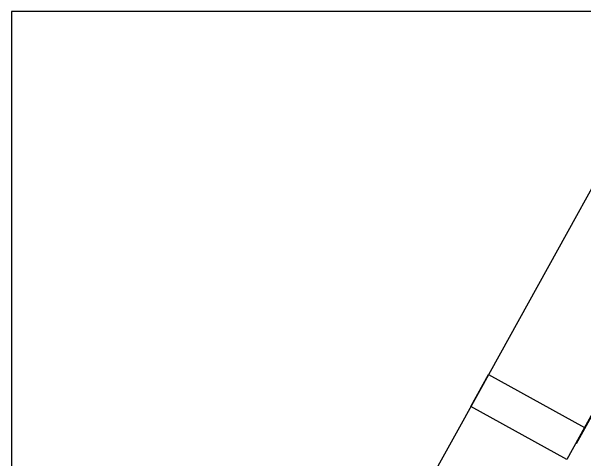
# Model space of a CAD drawing. Header units: metres. Extents: x 3.2 to 22.3, y 0.7 to 22.8.
# Drawn here: x 6.8 to 7.1086, y 14.0087 to 14.25 of the extents above; entities that cross this region are included whole.
import ezdxf

# ---------------------------------------------------------------- set-up
doc = ezdxf.new("R2010")
doc.units = ezdxf.units.M
for name, color, linetype in [('ARREDI', 9, 'Continuous'), ('PARETI_STRUTTURE', 7, 'Continuous'), ('WAYFINDING_RIQUADRI', 7, 'Continuous')]:
    doc.layers.add(name, color=color, linetype=linetype)

msp = doc.modelspace()

# ---------------------------------------------------------------- linework, layer by layer
at = {"layer": 'ARREDI'}
msp.add_lwpolyline([(7.2136, 14.21534), (7.21395, 14.21514), (7.10418, 14.01713), (7.10384, 14.01732)], close=True, dxfattribs=at)
at = {"layer": 'PARETI_STRUTTURE'}
for points in [[(7.16194, 14.24397), (7.05218, 14.04596)], [(7.05217, 14.04596), (6.94241, 13.84795)]]:
    msp.add_lwpolyline(points, dxfattribs=at)
msp.add_lwpolyline([(7.05695, 14.05457), (7.1086, 14.02593), (7.09906, 14.00872), (7.04741, 14.03735)], close=True, dxfattribs=at)
at = {"layer": 'WAYFINDING_RIQUADRI'}
msp.add_lwpolyline([(6.8, 13.75), (10, 13.75), (10, 14.25), (6.8, 14.25)], close=True, dxfattribs=at)

doc.saveas('drawing.dxf')
